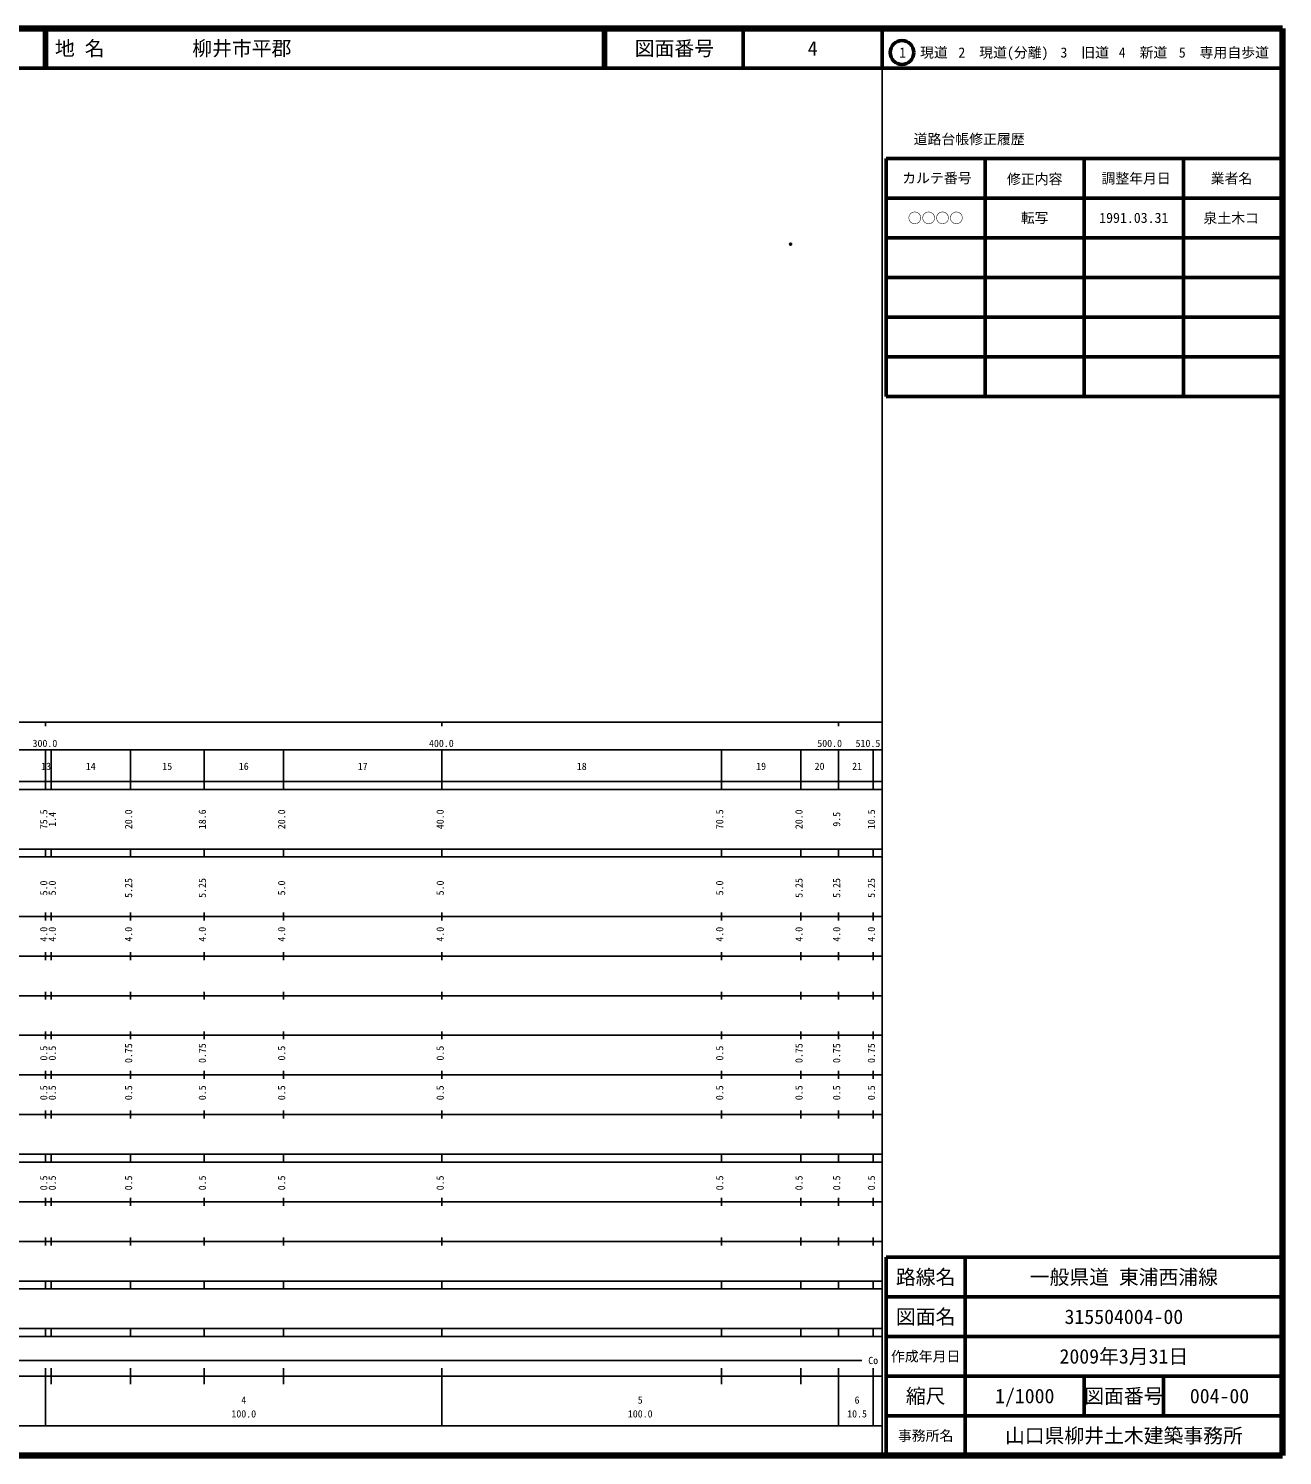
# Model space of a CAD drawing. Units: millimetres on the paper. Extents: x 40 to 680, y 20 to 380.
# Drawn here: x 363.7 to 680, y 20 to 380 of the extents above; entities that cross this region are included whole.
import ezdxf
from ezdxf.enums import TextEntityAlignment as Align

# ---------------------------------------------------------------- set-up
doc = ezdxf.new("R2010")
doc.units = ezdxf.units.MM
doc.header["$PDMODE"] = 32
doc.header["$PDSIZE"] = 0.5
doc.layers.add('M-OTRS', color=6, linetype='Continuous')
doc.layers.add('M-TTL-TXT', color=7, linetype='Continuous')
for name, color, linetype, lineweight in [('M-TTL', 2, 'Continuous', 140), ('M-TTL-BAND', 7, 'Continuous', 25), ('M-TTL-FRAM', 2, 'Continuous', 50), ('M-TTL-LINE', 7, 'Continuous', 50)]:
    doc.layers.add(name, color=color, linetype=linetype, lineweight=lineweight)
doc.styles.add('ＭＳ ゴシック', font='')
doc.styles.get('ＭＳ ゴシック').set_extended_font_data('MS Gothic')

msp = doc.modelspace()

# ---------------------------------------------------------------- linework, layer by layer
at = {"layer": 'M-OTRS'}
msp.add_point((555.943, 325.586), dxfattribs=at)
at = {"layer": 'M-TTL'}
for p, q in [((680, 380), (40, 380)), ((680, 20), (680, 380)), ((40, 20), (680, 20))]:
    msp.add_line(p, q, dxfattribs=at)
at = {"layer": 'M-TTL-BAND'}
for p, q in [((579, 20), (579, 370)), ((40, 205), (579, 205)), ((368, 205), (368, 204)), ((468, 205), (468, 204)), ((568, 205), (568, 204)), ((68, 198), (579, 198)), ((368, 188), (368, 198)), ((369.4, 188), (369.4, 198)), ((389.4, 188), (389.4, 198)), ((408, 188), (408, 198)), ((428, 188), (428, 198)), ((468, 188), (468, 198)), ((538.5, 188), (538.5, 198)), ((558.5, 188), (558.5, 198)), ((568, 188), (568, 198)), ((576.769, 188), (576.769, 198)), ((40, 190), (579, 190)), ((40, 188), (579, 188)), ((40, 173), (579, 173)), ((368, 171), (368, 173)), ((369.4, 171), (369.4, 173)), ((389.4, 171), (389.4, 173)), ((408, 171), (408, 173)), ((428, 171), (428, 173)), ((468, 171), (468, 173)), ((538.5, 171), (538.5, 173)), ((558.5, 171), (558.5, 173)), ((568, 171), (568, 173)), ((576.769, 171), (576.769, 173)), ((40, 171), (579, 171)), ((40, 156), (579, 156)), ((368, 155), (368, 157)), ((369.4, 155), (369.4, 157)), ((389.4, 155), (389.4, 157)), ((408, 155), (408, 157)), ((428, 155), (428, 157)), ((468, 155), (468, 157)), ((538.5, 155), (538.5, 157)), ((558.5, 155), (558.5, 157)), ((568, 155), (568, 157)), ((576.769, 155), (576.769, 157)), ((46, 146), (579, 146)), ((368, 145), (368, 147)), ((369.4, 145), (369.4, 147)), ((389.4, 145), (389.4, 147)), ((408, 145), (408, 147)), ((428, 145), (428, 147)), ((468, 145), (468, 147)), ((538.5, 145), (538.5, 147)), ((558.5, 145), (558.5, 147)), ((568, 145), (568, 147)), ((576.769, 145), (576.769, 147)), ((368, 135), (368, 137)), ((369.4, 135), (369.4, 137)), ((389.4, 135), (389.4, 137)), ((408, 135), (408, 137)), ((428, 135), (428, 137)), ((468, 135), (468, 137)), ((538.5, 135), (538.5, 137)), ((558.5, 135), (558.5, 137)), ((568, 135), (568, 137)), ((576.769, 135), (576.769, 137)), ((52, 136), (579, 136)), ((46, 126), (579, 126)), ((368, 125), (368, 127)), ((369.4, 125), (369.4, 127)), ((389.4, 125), (389.4, 127)), ((408, 125), (408, 127)), ((428, 125), (428, 127)), ((468, 125), (468, 127)), ((538.5, 125), (538.5, 127)), ((558.5, 125), (558.5, 127)), ((568, 125), (568, 127)), ((576.769, 125), (576.769, 127)), ((52, 116), (579, 116)), ((368, 115), (368, 117)), ((369.4, 115), (369.4, 117)), ((389.4, 115), (389.4, 117)), ((408, 115), (408, 117)), ((428, 115), (428, 117)), ((468, 115), (468, 117)), ((538.5, 115), (538.5, 117)), ((558.5, 115), (558.5, 117)), ((568, 115), (568, 117)), ((576.769, 115), (576.769, 117)), ((46, 106), (579, 106)), ((368, 105), (368, 107)), ((369.4, 105), (369.4, 107)), ((389.4, 105), (389.4, 107)), ((408, 105), (408, 107)), ((428, 105), (428, 107)), ((468, 105), (468, 107)), ((538.5, 105), (538.5, 107)), ((558.5, 105), (558.5, 107)), ((568, 105), (568, 107)), ((576.769, 105), (576.769, 107)), ((40, 96), (579, 96)), ((40, 94), (579, 94)), ((368, 94), (368, 96)), ((369.4, 94), (369.4, 96)), ((389.4, 94), (389.4, 96)), ((408, 94), (408, 96)), ((428, 94), (428, 96)), ((468, 94), (468, 96)), ((538.5, 94), (538.5, 96)), ((558.5, 94), (558.5, 96)), ((568, 94), (568, 96)), ((576.769, 94), (576.769, 96)), ((49, 84), (579, 84)), ((368, 83), (368, 85)), ((369.4, 83), (369.4, 85)), ((389.4, 83), (389.4, 85)), ((408, 83), (408, 85)), ((428, 83), (428, 85)), ((468, 83), (468, 85)), ((538.5, 83), (538.5, 85)), ((558.5, 83), (558.5, 85)), ((568, 83), (568, 85)), ((576.769, 83), (576.769, 85)), ((40, 74), (579, 74)), ((368, 73), (368, 75)), ((369.4, 73), (369.4, 75)), ((389.4, 73), (389.4, 75)), ((408, 73), (408, 75)), ((428, 73), (428, 75)), ((468, 73), (468, 75)), ((538.5, 73), (538.5, 75)), ((558.5, 73), (558.5, 75)), ((568, 73), (568, 75)), ((576.769, 73), (576.769, 75)), ((40, 64), (579, 64)), ((40, 62), (579, 62)), ((368, 62), (368, 64)), ((369.4, 62), (369.4, 64)), ((389.4, 62), (389.4, 64)), ((408, 62), (408, 64)), ((428, 62), (428, 64)), ((468, 62), (468, 64)), ((538.5, 62), (538.5, 64)), ((558.5, 62), (558.5, 64)), ((568, 62), (568, 64)), ((576.769, 62), (576.769, 64)), ((40, 52), (579, 52)), ((368, 50), (368, 52)), ((369.4, 50), (369.4, 52)), ((389.4, 50), (389.4, 52)), ((408, 50), (408, 52)), ((428, 50), (428, 52)), ((468, 50), (468, 52)), ((538.5, 50), (538.5, 52)), ((558.5, 50), (558.5, 52)), ((568, 50), (568, 52)), ((576.769, 50), (576.769, 52)), ((40, 50), (579, 50)), ((70.919, 44), (573.889, 44)), ((40, 40), (579, 40)), ((368, 27.5), (368, 42)), ((369.4, 38), (369.4, 42)), ((389.4, 38), (389.4, 42)), ((408, 38), (408, 42)), ((428, 38), (428, 42)), ((468, 27.5), (468, 42)), ((538.5, 38), (538.5, 42)), ((558.5, 38), (558.5, 42)), ((568, 27.5), (568, 42)), ((576.769, 27.5), (576.769, 42)), ((68, 27.5), (579, 27.5))]:
    msp.add_line(p, q, dxfattribs=at)
at = {"layer": 'M-TTL-FRAM'}
for p, q in [((580, 347.197), (580, 287.197)), ((580, 347.197), (680, 347.197)), ((580, 287.197), (680, 287.197)), ((680, 70), (580, 70)), ((580, 70), (580, 20))]:
    msp.add_line(p, q, dxfattribs=at)
at = {"layer": 'M-TTL-LINE'}
for p, q in [((367.75, 380), (367.75, 370)), ((368.25, 380), (368.25, 370)), ((508.747, 380), (508.747, 370)), ((509.247, 380), (509.247, 370)), ((543.997, 380), (543.997, 370)), ((579, 380), (579, 370)), ((40, 370), (680, 370)), ((605, 347.197), (605, 287.197)), ((630, 347.197), (630, 287.197)), ((655, 347.197), (655, 287.197)), ((580, 337.197), (680, 337.197)), ((580, 327.197), (680, 327.197)), ((580, 317.197), (680, 317.197)), ((580, 307.197), (680, 307.197)), ((580, 297.197), (680, 297.197)), ((600, 70), (600, 20)), ((680, 60), (580, 60)), ((680, 50), (580, 50)), ((680, 40), (580, 40)), ((630, 40), (630, 30)), ((650, 40), (650, 30)), ((680, 30), (580, 30))]:
    msp.add_line(p, q, dxfattribs=at)
msp.add_circle((584.031, 373.958), 3, dxfattribs=at)

# ---------------------------------------------------------------- texts
at = {"layer": 'M-TTL-BAND', "style": 'ＭＳ ゴシック'}
for s, p in [('300.0', (367.844, 198.195)), ('400.0', (467.844, 198.195)), ('500.0', (565.782, 198.195)), ('510.5', (575.44, 198.195)), ('13', (368.141, 192.405)), ('14', (379.4, 192.405)), ('15', (398.7, 192.405)), ('16', (418, 192.405)), ('17', (448, 192.405)), ('18', (503.25, 192.405)), ('19', (548.5, 192.405)), ('20', (563.25, 192.405)), ('21', (572.695, 192.405)), ('Co', (576.769, 42.5)), ('4', (418, 32.523)), ('5', (518, 32.523)), ('6', (572.695, 32.523)), ('100.0', (418, 29.033)), ('100.0', (518, 29.033)), ('10.5', (572.695, 29.033))]:
    msp.add_text(s, height=1.833, dxfattribs=at).set_placement(p, align=Align.BOTTOM_CENTER)
for s, p in [('75.5', (369, 180.5)), ('1.4', (371.154, 180.5)), ('20.0', (390.4, 180.5)), ('18.6', (409, 180.5)), ('20.0', (429, 180.5)), ('40.0', (469, 180.5)), ('70.5', (539.5, 180.5)), ('20.0', (559.5, 180.5)), ('9.5', (569, 180.5)), ('10.5', (577.769, 180.5)), ('5.0', (369, 163.174)), ('5.0', (371.154, 163.174)), ('5.25', (390.4, 163.174)), ('5.25', (409, 163.174)), ('5.0', (429, 163.174)), ('5.0', (469, 163.174)), ('5.0', (539.5, 163.174)), ('5.25', (559.5, 163.174)), ('5.25', (569, 163.174)), ('5.25', (577.769, 163.174)), ('4.0', (369, 151.5)), ('4.0', (371.154, 151.5)), ('4.0', (390.4, 151.5)), ('4.0', (409, 151.5)), ('4.0', (429, 151.5)), ('4.0', (469, 151.5)), ('4.0', (539.5, 151.5)), ('4.0', (559.5, 151.5)), ('4.0', (569, 151.5)), ('4.0', (577.769, 151.5)), ('0.5', (369, 121.5)), ('0.5', (371.154, 121.5)), ('0.75', (390.4, 121.5)), ('0.75', (409, 121.5)), ('0.5', (429, 121.5)), ('0.5', (469, 121.5)), ('0.5', (539.5, 121.5)), ('0.75', (559.5, 121.5)), ('0.75', (569, 121.5)), ('0.75', (577.769, 121.5)), ('0.5', (369, 111.5)), ('0.5', (371.154, 111.5)), ('0.5', (390.4, 111.5)), ('0.5', (409, 111.5)), ('0.5', (429, 111.5)), ('0.5', (469, 111.5)), ('0.5', (539.5, 111.5)), ('0.5', (559.5, 111.5)), ('0.5', (569, 111.5)), ('0.5', (577.769, 111.5)), ('0.5', (369, 88.764)), ('0.5', (371.154, 88.764)), ('0.5', (390.4, 88.764)), ('0.5', (409, 88.764)), ('0.5', (429, 88.764)), ('0.5', (469, 88.764)), ('0.5', (539.5, 88.764)), ('0.5', (559.5, 88.764)), ('0.5', (569, 88.764)), ('0.5', (577.769, 88.764))]:
    msp.add_text(s, height=1.833, rotation=90, dxfattribs=at).set_placement(p, align=Align.BOTTOM_CENTER)
at = {"layer": 'M-TTL-TXT', "style": 'ＭＳ ゴシック'}
for s, p in [('地 名', (370.38, 375)), ('柳井市平郡', (405.024, 375))]:
    msp.add_text(s, height=3.666, dxfattribs=at).set_placement(p, align=Align.MIDDLE_LEFT)
for s, height, p in [('図面番号', 3.666, (526.622, 375)), ('4', 3.666, (561.497, 375)), ('1\u3000現道', 2.566, (589.448, 373.958)), ('2\u3000現道(分離)', 2.566, (609.619, 373.958)), ('3\u3000旧道', 2.566, (630.121, 373.958)), ('4\u3000新道', 2.566, (644.824, 373.958)), ('5\u3000専用自歩道', 2.566, (665.228, 373.958)), ('道路台帳修正履歴', 2.566, (600.968, 352.113)), ('カルテ番号', 2.566, (592.839, 342.277)), ('修正内容', 2.566, (617.509, 342.023)), ('調整年月日', 2.566, (643.089, 342.197)), ('業者名', 2.566, (667.134, 342.197)), ('○○○○', 2.566, (592.5, 332.189)), ('転写', 2.566, (617.5, 332.245)), ('1991.03.31', 2.566, (642.5, 332.245)), ('泉土木コ', 2.566, (667.077, 332.189)), ('路線名', 3.666, (590, 65)), ('路線名', 3.666, (590, 65)), ('一般県道 東浦西浦線', 3.666, (640, 65)), ('図面名', 3.666, (590, 55)), ('図面名', 3.666, (590, 55)), ('315504004-00', 3.666, (640, 55)), ('2009年3月31日', 3.666, (640, 45)), ('作成年月日', 2.566, (590, 45)), ('作成年月日', 2.566, (590, 45)), ('縮尺', 3.666, (590, 35)), ('縮尺', 3.666, (590, 35)), ('1/1000', 3.666, (615, 35)), ('図面番号', 3.666, (640, 35)), ('図面番号', 3.666, (640, 35)), ('004-00', 3.666, (664.125, 35)), ('事務所名', 2.566, (590, 25)), ('事務所名', 2.566, (590, 25)), ('山口県柳井土木建築事務所', 3.666, (640, 25))]:
    msp.add_text(s, height=height, dxfattribs=at).set_placement(p, align=Align.MIDDLE_CENTER)

doc.saveas('drawing.dxf')
